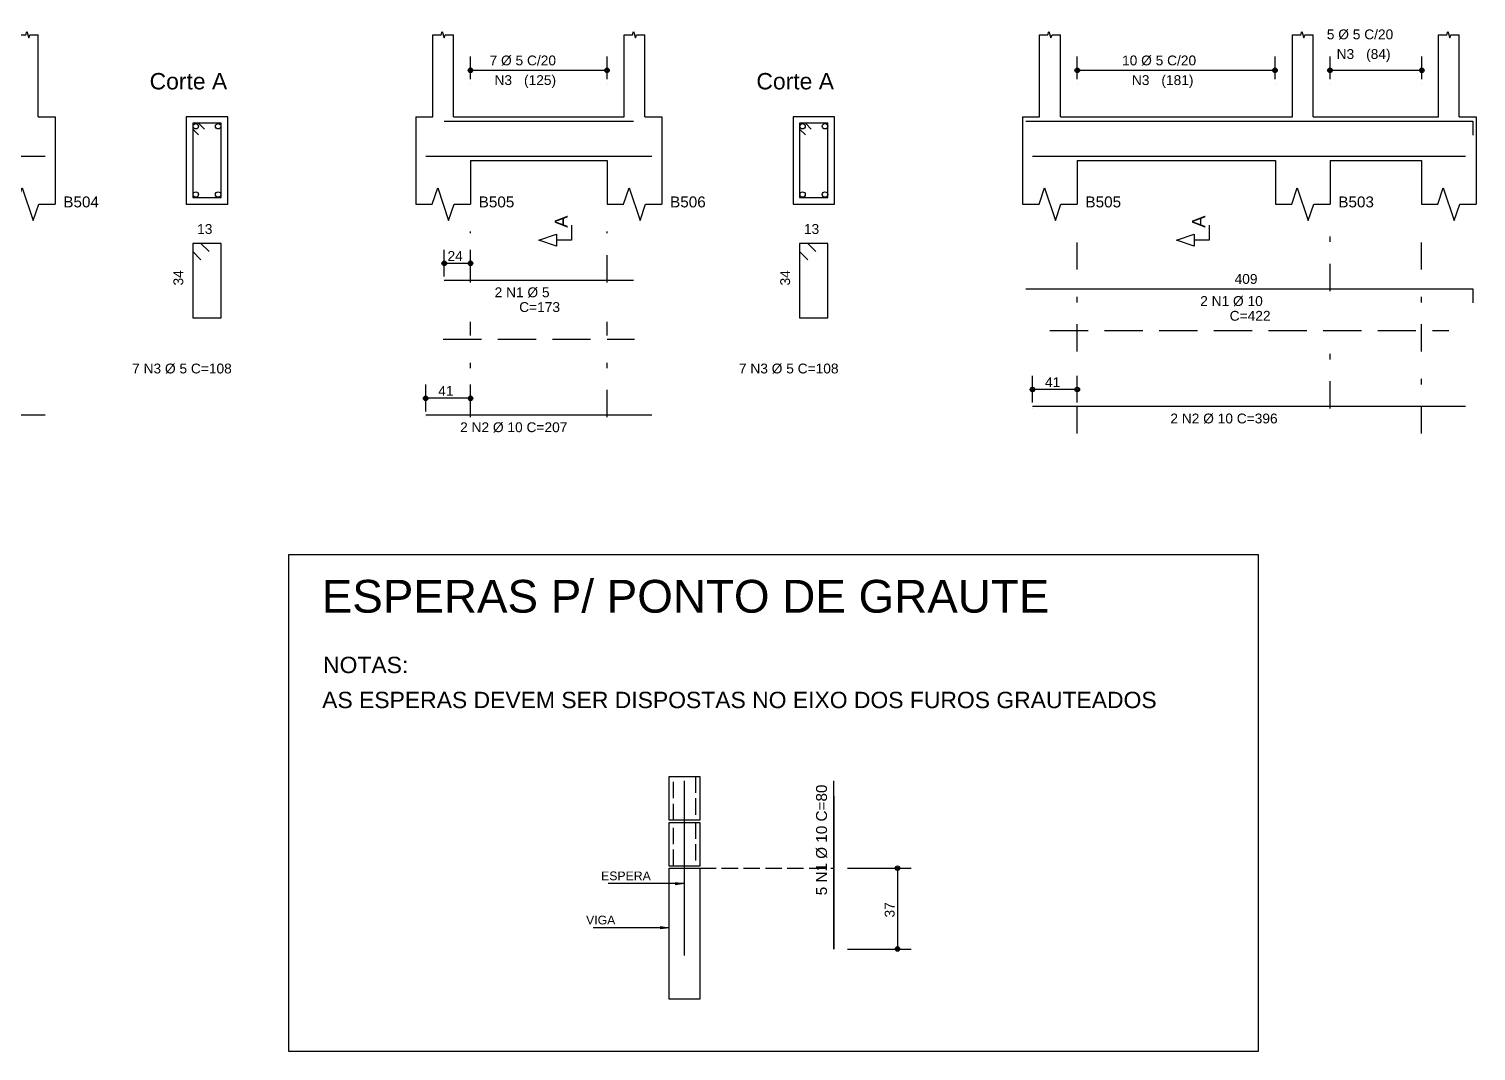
# Model space of a CAD drawing. Extents: x 3 to 128, y 2 to 83.
# Drawn here: x 83.26 to 109.75, y 1.65 to 20.36 of the extents above; entities that cross this region are included whole.
import ezdxf

# ---------------------------------------------------------------- set-up
doc = ezdxf.new("R2010")
doc.units = 0
doc.header["$MEASUREMENT"] = 0
for name, pattern in [('ESTILO_TQS_0001', [1, 0.7, -0.3]), ('ESTILO_TQS_0003', [1.5, 0.5, -0.4, 0.1, -0.5]), ('ESTILO_TQS_0005', [0.4, 0.3, -0.1])]:
    doc.linetypes.add(name, pattern=pattern)
for name, color, linetype in [('17', 90, 'CONTINUOUS'), ('21', 172, 'CONTINUOUS'), ('3', 7, 'CONTINUOUS'), ('4', 5, 'CONTINUOUS'), ('6', 178, 'CONTINUOUS')]:
    doc.layers.add(name, color=color, linetype=linetype)
doc.styles.add('TQS_ARIAL', font='arial.ttf')

msp = doc.modelspace()

# ---------------------------------------------------------------- linework, layer by layer
at = {"layer": '17', "color": 90, "linetype": 'ESTILO_TQS_0003'}
for p, q in [((91.34376, 15.71941), (91.34376, 16.65241)), ((93.84776, 15.71941), (93.84776, 16.65241)), ((102.45137, 12.95241), (102.45137, 16.65241)), ((107.07937, 15.55941), (107.07937, 16.65241)), ((108.75137, 12.95241), (108.75137, 16.65241)), ((91.34376, 13.24941), (91.34376, 14.99541)), ((93.84776, 13.24941), (93.84776, 14.99541)), ((107.07937, 13.40941), (107.07937, 14.83541))]:
    msp.add_line(p, q, dxfattribs=at)
at = {"layer": '21', "color": 172, "linetype": 'Continuous'}
for p, q in [((90.86376, 15.76241), (94.32816, 15.76241)), ((101.51117, 15.60241), (109.69157, 15.60241)), ((109.69157, 15.60241), (109.69157, 15.34241)), ((79.41816, 13.29241), (83.55816, 13.29241)), ((90.52376, 13.29241), (94.66376, 13.29241)), ((101.63137, 13.45241), (109.55957, 13.45241)), ((95.261462, 3.393858), (95.261462, 6.593858)), ((97.997277, 3.513858), (97.997277, 6.593858)), ((97.997277, 6.313858), (97.997277, 3.513858))]:
    msp.add_line(p, q, dxfattribs=at)
for points in [[(86.56016, 16.28241), (86.41016, 16.43241), (86.26016, 16.43241), (86.26016, 15.07241), (86.78016, 15.07241), (86.78016, 16.43241), (86.26016, 16.43241), (86.26016, 16.28241), (86.41016, 16.13241)], [(97.66776, 16.28241), (97.51776, 16.43241), (97.36776, 16.43241), (97.36776, 15.07241), (97.88776, 15.07241), (97.88776, 16.43241), (97.36776, 16.43241), (97.36776, 16.28241), (97.51776, 16.13241)]]:
    msp.add_lwpolyline(points, dxfattribs=at)
at = {"layer": '3', "color": 7, "linetype": 'Continuous'}
for p, q in [((83.43016, 18.75241), (83.43016, 20.25241)), ((90.65376, 18.75241), (90.65376, 20.25241)), ((91.03376, 18.75241), (91.03376, 20.25241)), ((94.15776, 18.75241), (94.15776, 20.25241)), ((94.53776, 18.75241), (94.53776, 20.25241)), ((101.76137, 18.75241), (101.76137, 20.25241)), ((102.14137, 18.75241), (102.14137, 20.25241)), ((106.38937, 18.75241), (106.38937, 20.25241)), ((106.76937, 18.75241), (106.76937, 20.25241)), ((109.06137, 18.75241), (109.06137, 20.25241)), ((109.44137, 18.75241), (109.44137, 20.25241)), ((91.34376, 19.44241), (91.34376, 19.85241)), ((93.84376, 19.44241), (93.84376, 19.85241)), ((102.45137, 19.44241), (102.45137, 19.85241)), ((106.07137, 19.44241), (106.07137, 19.85241)), ((107.07937, 19.44241), (107.07937, 19.85241)), ((108.75937, 19.44241), (108.75937, 19.85241)), ((91.34376, 19.60241), (93.84376, 19.60241)), ((91.34376, 19.34241), (91.34376, 19.34241)), ((93.84376, 19.34241), (93.84376, 19.34241)), ((102.45137, 19.60241), (106.07137, 19.60241)), ((102.45137, 19.34241), (102.45137, 19.34241)), ((106.07137, 19.34241), (106.07137, 19.34241)), ((107.07937, 19.60241), (108.75937, 19.60241)), ((107.07937, 19.34241), (107.07937, 19.34241)), ((108.75937, 19.34241), (108.75937, 19.34241)), ((83.43016, 18.75241), (83.74016, 18.75241)), ((83.74016, 18.75241), (83.74016, 17.95241)), ((86.90016, 18.75241), (86.14016, 18.75241)), ((86.14016, 18.75241), (86.14016, 17.15241)), ((86.90016, 17.15241), (86.90016, 18.75241)), ((90.34376, 18.75241), (90.34376, 17.95241)), ((90.34376, 18.75241), (90.65376, 18.75241)), ((91.03376, 18.75241), (91.34376, 18.75241)), ((91.34376, 18.75241), (93.84776, 18.75241)), ((93.84776, 18.75241), (94.15776, 18.75241)), ((94.53776, 18.75241), (94.84776, 18.75241)), ((94.84776, 18.75241), (94.84776, 17.95241)), ((98.00776, 18.75241), (97.24776, 18.75241)), ((97.24776, 18.75241), (97.24776, 17.15241)), ((98.00776, 17.15241), (98.00776, 18.75241)), ((101.45137, 18.75241), (101.45137, 17.95241)), ((101.45137, 18.75241), (101.76137, 18.75241)), ((102.14137, 18.75241), (102.45137, 18.75241)), ((102.45137, 18.75241), (106.07937, 18.75241)), ((106.07937, 18.75241), (106.38937, 18.75241)), ((106.76937, 18.75241), (107.07937, 18.75241)), ((107.07937, 18.75241), (108.75137, 18.75241)), ((108.75137, 18.75241), (109.06137, 18.75241)), ((109.44137, 18.75241), (109.75137, 18.75241)), ((109.75137, 18.75241), (109.75137, 17.95241)), ((83.74016, 17.95241), (83.74016, 17.15241)), ((90.34376, 17.95241), (90.34376, 17.15241)), ((91.34376, 17.95241), (93.84776, 17.95241)), ((91.34376, 17.95241), (91.34376, 17.15241)), ((93.84776, 17.95241), (93.84776, 17.15241)), ((94.84776, 17.95241), (94.84776, 17.15241)), ((101.45137, 17.95241), (101.45137, 17.15241)), ((102.45137, 17.95241), (106.07937, 17.95241)), ((102.45137, 17.95241), (102.45137, 17.15241)), ((106.07937, 17.95241), (106.07937, 17.15241)), ((107.07937, 17.95241), (108.75137, 17.95241)), ((107.07937, 17.95241), (107.07937, 17.15241)), ((108.75137, 17.95241), (108.75137, 17.15241)), ((109.75137, 17.95241), (109.75137, 17.15241)), ((86.14016, 17.15241), (86.90016, 17.15241)), ((97.24776, 17.15241), (98.00776, 17.15241)), ((90.86376, 15.82741), (90.86376, 16.31741)), ((91.34376, 15.82741), (91.34376, 16.31741)), ((91.34376, 16.06741), (90.86376, 16.06741)), ((90.86376, 15.72741), (90.86376, 15.72741)), ((91.34376, 15.72741), (91.34376, 15.72741)), ((90.52376, 13.35741), (90.52376, 13.84741)), ((91.34376, 13.35741), (91.34376, 13.84741)), ((101.63137, 13.51741), (101.63137, 14.00741)), ((102.45137, 13.51741), (102.45137, 14.00741)), ((91.34376, 13.59741), (90.52376, 13.59741)), ((102.45137, 13.75741), (101.63137, 13.75741)), ((90.52376, 13.25741), (90.52376, 13.25741)), ((91.34376, 13.25741), (91.34376, 13.25741)), ((101.63137, 13.41741), (101.63137, 13.41741)), ((102.45137, 13.41741), (102.45137, 13.41741)), ((105.768599, 10.730457), (88.011821, 10.730457)), ((88.011821, 10.730457), (88.011821, 1.646395)), ((105.768599, 1.646395), (105.768599, 10.730457)), ((94.981462, 5.873858), (94.981462, 6.673858)), ((94.981462, 6.673858), (95.541462, 6.673858)), ((95.541462, 6.673858), (95.541462, 5.873858)), ((95.541462, 5.873858), (94.981462, 5.873858)), ((94.981462, 5.033858), (94.981462, 5.833858)), ((94.981462, 5.833858), (95.541462, 5.833858)), ((95.541462, 5.833858), (95.541462, 5.033858)), ((95.541462, 5.033858), (94.981462, 5.033858)), ((97.997277, 4.993858), (97.997277, 4.993858)), ((98.247277, 4.993858), (99.410432, 4.993858)), ((99.160432, 4.993858), (99.160432, 3.513858)), ((97.997277, 3.513858), (97.997277, 3.513858)), ((98.247277, 3.513858), (99.410432, 3.513858)), ((88.011821, 1.646395), (105.768599, 1.646395))]:
    msp.add_line(p, q, dxfattribs=at)
at = {"layer": '3', "color": 7, "linetype": 'ESTILO_TQS_0001'}
for p, q in [((101.95137, 14.83741), (109.25137, 14.83741)), ((90.84376, 14.67741), (94.34776, 14.67741))]:
    msp.add_line(p, q, dxfattribs=at)
at = {"layer": '3', "color": 7, "linetype": 'ESTILO_TQS_0005'}
for p, q in [((95.061462, 5.873858), (95.061462, 6.673858)), ((95.461462, 6.673858), (95.461462, 5.873858)), ((95.061462, 5.033858), (95.061462, 5.833858)), ((95.461462, 5.833858), (95.461462, 5.033858)), ((95.541462, 4.993858), (97.997277, 4.993858))]:
    msp.add_line(p, q, dxfattribs=at)
at = {"layer": '3', "color": 7, "linetype": 'Continuous'}
for points in [[(83.05016, 20.25241), (83.20216, 20.25241), (83.22116, 20.30941), (83.25916, 20.19541), (83.27816, 20.25241), (83.43016, 20.25241)], [(90.65376, 20.25241), (90.80576, 20.25241), (90.82476, 20.30941), (90.86276, 20.19541), (90.88176, 20.25241), (91.03376, 20.25241)], [(94.15776, 20.25241), (94.30976, 20.25241), (94.32876, 20.30941), (94.36676, 20.19541), (94.38576, 20.25241), (94.53776, 20.25241)], [(101.76137, 20.25241), (101.91337, 20.25241), (101.93237, 20.30941), (101.97037, 20.19541), (101.98937, 20.25241), (102.14137, 20.25241)], [(106.38937, 20.25241), (106.54137, 20.25241), (106.56037, 20.30941), (106.59837, 20.19541), (106.61737, 20.25241), (106.76937, 20.25241)], [(109.06137, 20.25241), (109.21337, 20.25241), (109.23237, 20.30941), (109.27037, 20.19541), (109.28937, 20.25241), (109.44137, 20.25241)], [(82.74016, 17.15241), (83.04016, 17.15241), (83.14016, 17.45241), (83.34016, 16.85241), (83.44016, 17.15241), (83.74016, 17.15241)], [(90.34376, 17.15241), (90.64376, 17.15241), (90.74376, 17.45241), (90.94376, 16.85241), (91.04376, 17.15241), (91.34376, 17.15241)], [(93.84776, 17.15241), (94.14776, 17.15241), (94.24776, 17.45241), (94.44776, 16.85241), (94.54776, 17.15241), (94.84776, 17.15241)], [(101.45137, 17.15241), (101.75137, 17.15241), (101.85137, 17.45241), (102.05137, 16.85241), (102.15137, 17.15241), (102.45137, 17.15241)], [(106.07937, 17.15241), (106.37937, 17.15241), (106.47937, 17.45241), (106.67937, 16.85241), (106.77937, 17.15241), (107.07937, 17.15241)], [(108.75137, 17.15241), (109.05137, 17.15241), (109.15137, 17.45241), (109.35137, 16.85241), (109.45137, 17.15241), (109.75137, 17.15241)], [(93.19576, 16.76741), (93.19576, 16.490487), (92.918837, 16.490487), (92.918837, 16.379718), (92.59576, 16.490487), (92.918837, 16.601256), (92.918837, 16.490487)], [(104.86537, 16.76741), (104.86537, 16.490487), (104.588447, 16.490487), (104.588447, 16.379718), (104.26537, 16.490487), (104.588447, 16.601256), (104.588447, 16.490487)], [(94.981462, 4.993858), (95.541462, 4.993858), (95.541462, 2.593858), (94.981462, 2.593858), (94.981462, 4.993858)], [(95.256147, 4.712965), (93.864893, 4.712965)], [(95.090823, 4.73473), (95.256147, 4.712965), (95.090823, 4.6912)], [(94.981462, 3.905141), (93.590208, 3.905141)], [(94.816138, 3.926906), (94.981462, 3.905141), (94.816138, 3.883376)]]:
    msp.add_lwpolyline(points, dxfattribs=at)
for centre, radius in [((91.34376, 19.60241), 0.041625), ((91.34376, 19.60241), 0.02075), ((93.84376, 19.60241), 0.041625), ((93.84376, 19.60241), 0.02075), ((102.45137, 19.60241), 0.041625), ((102.45137, 19.60241), 0.02075), ((106.07137, 19.60241), 0.041625), ((106.07137, 19.60241), 0.02075), ((107.07937, 19.60241), 0.041625), ((107.07937, 19.60241), 0.02075), ((108.75937, 19.60241), 0.041625), ((108.75937, 19.60241), 0.02075), ((86.31516, 18.57741), 0.05), ((86.72516, 18.57741), 0.05), ((97.42276, 18.57741), 0.05), ((97.83276, 18.57741), 0.05), ((86.31516, 17.32741), 0.05), ((86.72516, 17.32741), 0.05), ((97.42276, 17.32741), 0.05), ((97.83276, 17.32741), 0.05), ((90.86376, 16.06741), 0.041625), ((90.86376, 16.06741), 0.02075), ((91.34376, 16.06741), 0.041625), ((91.34376, 16.06741), 0.02075), ((101.63137, 13.75741), 0.041625), ((101.63137, 13.75741), 0.02075), ((102.45137, 13.75741), 0.041625), ((102.45137, 13.75741), 0.02075), ((90.52376, 13.59741), 0.041625), ((90.52376, 13.59741), 0.02075), ((91.34376, 13.59741), 0.041625), ((91.34376, 13.59741), 0.02075), ((99.160432, 4.993858), 0.041625), ((99.160432, 4.993858), 0.02075), ((99.160432, 3.513858), 0.041625), ((99.160432, 3.513858), 0.02075)]:
    msp.add_circle(centre, radius, dxfattribs=at)
at = {"layer": '4', "color": 5, "linetype": 'Continuous'}
for p, q in [((90.86376, 18.67241), (94.32816, 18.67241)), ((101.51117, 18.67241), (109.69157, 18.67241)), ((109.69157, 18.67241), (109.69157, 18.41241)), ((79.41816, 18.03241), (83.55816, 18.03241)), ((90.52376, 18.03241), (94.66376, 18.03241)), ((101.63137, 18.03241), (109.55957, 18.03241))]:
    msp.add_line(p, q, dxfattribs=at)
for points in [[(86.472292, 18.526344), (86.366226, 18.63241), (86.26016, 18.63241), (86.26016, 17.27241), (86.78016, 17.27241), (86.78016, 18.63241), (86.26016, 18.63241), (86.26016, 18.526344), (86.366226, 18.420278)], [(97.579892, 18.526344), (97.473826, 18.63241), (97.36776, 18.63241), (97.36776, 17.27241), (97.88776, 17.27241), (97.88776, 18.63241), (97.36776, 18.63241), (97.36776, 18.526344), (97.473826, 18.420278)]]:
    msp.add_lwpolyline(points, dxfattribs=at)

# ---------------------------------------------------------------- texts
at = {"layer": '3', "color": 7, "linetype": 'Continuous', "style": 'TQS_ARIAL'}
for s, height, p in [('5 %%c 5 C/20', 0.18, (107.01937, 20.169683)), ('7 %%c 5 C/20', 0.18, (91.69376, 19.69241)), ('10 %%c 5 C/20', 0.18, (103.27137, 19.69241)), ('N3', 0.18, (107.19937, 19.809683)), ('(84)', 0.18, (107.73937, 19.809683)), ('Corte A', 0.3, (85.47016, 19.25241)), ('N3', 0.18, (91.78376, 19.33241)), ('(125)', 0.18, (92.32376, 19.33241)), ('Corte A', 0.3, (96.57776, 19.25241)), ('N3', 0.18, (103.45137, 19.33241)), ('(181)', 0.18, (103.99137, 19.33241)), ('B504', 0.2, (83.89016, 17.09241)), ('B505', 0.2, (91.49376, 17.09241)), ('B506', 0.2, (94.99776, 17.09241)), ('B505', 0.2, (102.60137, 17.09241)), ('B503', 0.2, (107.22937, 17.09241)), ('13', 0.18, (86.34016, 16.60641)), ('13', 0.18, (97.44776, 16.60641)), ('24', 0.18, (90.92376, 16.11241)), ('2 N1 %%c 5', 0.18, (91.78596, 15.44741)), ('409', 0.18, (105.33137, 15.69241)), ('2 N1 %%c 10', 0.18, (104.70137, 15.28741)), ('C=173', 0.18, (92.23596, 15.17741)), ('C=422', 0.18, (105.24137, 15.01741)), (' 7 N3 %%c 5 C=108', 0.18, (85.08016, 14.05241)), (' 7 N3 %%c 5 C=108', 0.18, (96.18776, 14.05241)), ('41', 0.18, (90.75376, 13.64241)), ('41', 0.18, (101.86137, 13.80241)), ('2 N2 %%c 10 C=396', 0.18, (104.15547, 13.13741)), ('2 N2 %%c 10 C=207', 0.18, (91.15376, 12.97741)), ('NOTAS:', 0.3, (88.645337, 8.565505)), ('AS ESPERAS DEVEM SER DISPOSTAS NO EIXO DOS FUROS GRAUTEADOS', 0.3, (88.628899, 7.924413)), ('ESPERA', 0.1605, (93.735063, 4.772965)), ('VIGA', 0.16, (93.460378, 3.965141))]:
    msp.add_text(s, height=height, dxfattribs=at).set_placement(p)
for s, height, p in [('A', 0.24, (93.12376, 16.71941)), ('A', 0.24, (104.79337, 16.71941)), ('34', 0.18, (86.08616, 15.66241)), ('34', 0.18, (97.19376, 15.66241)), ('5 N1 %%c 10 C=80', 0.2, (97.869753, 4.498698)), ('37', 0.18, (99.106432, 4.091858))]:
    msp.add_text(s, height=height, rotation=90, dxfattribs=at).set_placement(p)
at = {"layer": '6', "color": 178, "linetype": 'Continuous', "style": 'TQS_ARIAL'}
msp.add_text('ESPERAS P/ PONTO DE GRAUTE', height=0.6, dxfattribs=at).set_placement((88.62127, 9.672597))

doc.saveas('drawing.dxf')
